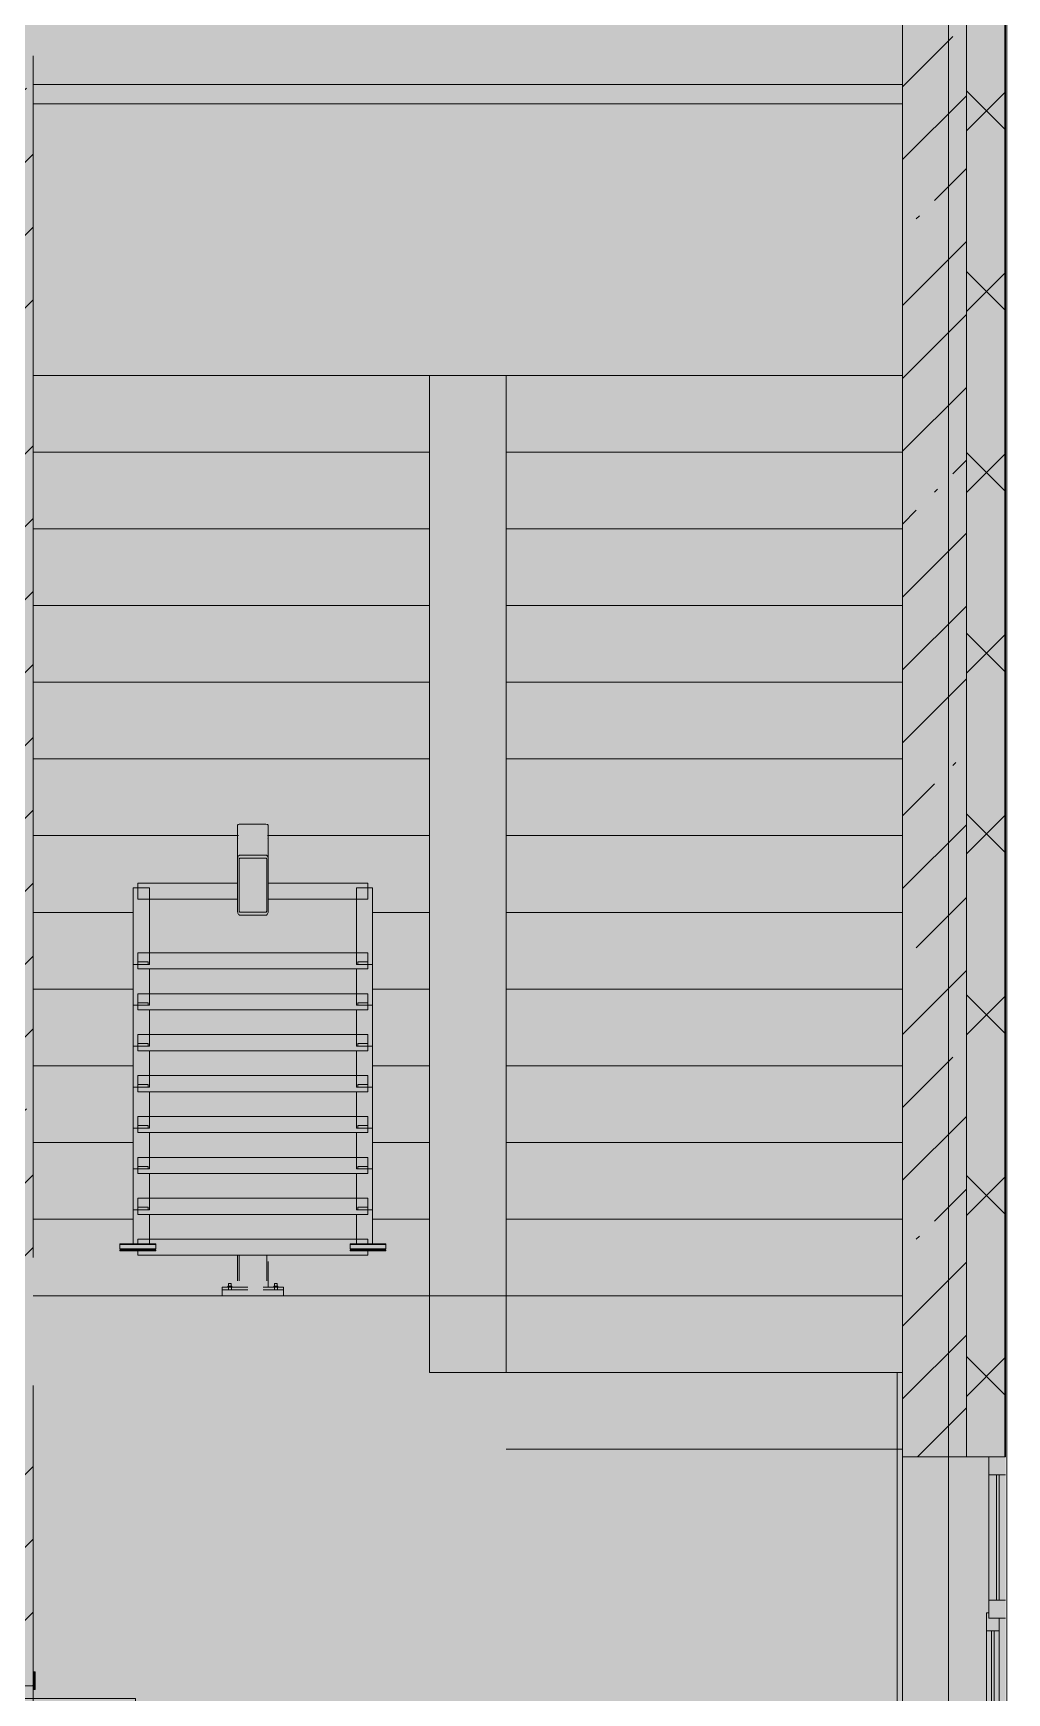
# Model space of a CAD drawing. Header units: millimetres. Extents: x 81469 to 281789, y -8553 to 29000.
# Drawn here: x 274035 to 277843, y 12198 to 18689 of the extents above; entities that cross this region are included whole.
import ezdxf

# ---------------------------------------------------------------- set-up
doc = ezdxf.new("R2010")
doc.units = ezdxf.units.MM
doc.linetypes.add('200_ШТРИХ__ш1_п0_6_', pattern=[160, 100, -60])
doc.layers.add('A-DETL-GENF-2', color=7, linetype='Continuous', lineweight=9, true_color=0xc0c0c0, transparency=0.4)
for name, color, linetype, lineweight in [('A-DETL-MBND', 7, '200_ШТРИХ__ш1_п0_6_', 9), ('A-GLAZ-3', 7, 'Continuous', 5), ('A-WALL-4', 7, 'Continuous', 5), ('I-WALL-2', 7, 'Continuous', 5), ('Оси', 7, 'Continuous', 9)]:
    doc.layers.add(name, color=color, linetype=linetype, lineweight=lineweight)
for name, color, linetype, lineweight, true_color in [('A-DOOR-1', 7, 'Continuous', 5, 0xb7b7b7), ('A-DOOR-2', 7, 'Continuous', 5, 0xe2e2e2), ('A-DOOR-FRAM-1', 7, 'Continuous', 5, 0xe2e2e2), ('A-DOOR-FRAM-2', 7, 'Continuous', 5, 0xb7b7b7), ('A-FLOR-2', 7, 'Continuous', 5, 0xb7b7b7), ('A-GENM-2', 7, 'Continuous', 5, 0x737373), ('A-GLAZ-2', 7, 'Continuous', 5, 0x737373), ('A-WALL-5', 7, 'Continuous', 5, 0x737373), ('A-WALL-6', 7, 'Continuous', 9, 0x737373), ('I-WALL-3', 7, 'Continuous', 5, 0x737373), ('S-STRS-1', 7, 'Continuous', 5, 0x737373)]:
    doc.layers.add(name, color=color, linetype=linetype, lineweight=lineweight, true_color=true_color)
pattern_1 = [(45, (152605.2, 0), (-285.1231, 285.1231), []), (45, (152890.3, 0), (-285.1231, 285.1231), [504.031, -100.806, 16.764, -84.042])]

# ---------------------------------------------------------------- blocks, each defined once
blk = doc.blocks.new('110_Дверь_СКБ_2Ст - Д-1_л_Лестничная клетка EIS60 2-32142534-3_5_3_птичка')
at = {"layer": 'A-DOOR-2'}
for points in [[(612.5, 110), (662.5, 110), (662.5, 1010), (612.5, 1010), (612.5, 603.3)], [(-587.5, 110), (-587.5, 510), (-637.5, 510), (-637.5, 110)], [(712.5, -110), (712.5, 30), (697.5, 24.8), (697.5, -110)]]:
    blk.add_hatch(color=256, dxfattribs=at).paths.add_polyline_path(points)
h = blk.add_hatch(color=256, dxfattribs=at)
h.paths.add_polyline_path([(652.5, 30), (712.5, 30), (712.5, 110), (662.5, 110), (662.5, 60), (652.5, 60)])
h.paths.add_polyline_path([(-687.5, 30), (-627.5, 30), (-627.5, 60), (-637.5, 60), (-637.5, 110), (-687.5, 110)])
at = {"layer": 'A-DOOR-FRAM-1'}
for points in [[(-672.5, 110), (-672.5, 118), (-742.5, 118), (-742.5, 110)], [(767.5, 110), (767.5, 118), (697.5, 118), (697.5, 110)], [(-672.5, -110), (-672.5, 30), (-687.5, 24.8), (-687.5, -110)], [(-672.5, -118), (-672.5, -110), (-742.5, -110), (-742.5, -118)], [(767.5, -118), (767.5, -110), (697.5, -110), (697.5, -118)]]:
    blk.add_hatch(color=256, dxfattribs=at).paths.add_polyline_path(points)
at = {"layer": 'A-DOOR-1'}
for p, q in [((662.5, 1010), (612.5, 1010)), ((612.5, 1010), (612.5, 110)), ((662.5, 110), (662.5, 1010)), ((-637.5, 510), (-637.5, 110)), ((-587.5, 510), (-637.5, 510)), ((-587.5, 110), (-587.5, 510)), ((-637.5, 110), (-587.5, 110)), ((612.5, 110), (662.5, 110))]:
    blk.add_line(p, q, dxfattribs=at)
for centre, radius, start, end in [((662.5, 110), 900, 90, 180), ((-637.5, 110), 400, 360, 90)]:
    blk.add_arc(centre, radius, start, end, dxfattribs=at)
at = {"layer": 'A-DOOR-FRAM-2'}
for p, q in [((-672.5, 118), (-742.5, 118)), ((-742.5, 118), (-742.5, 110)), ((-742.5, 110), (-672.5, 110)), ((-637.5, 110), (-687.5, 110)), ((-687.5, 110), (-687.5, 30)), ((-672.5, 110), (-672.5, 118)), ((-637.5, 60), (-637.5, 110)), ((662.5, 110), (662.5, 60)), ((712.5, 110), (662.5, 110)), ((767.5, 118), (697.5, 118)), ((697.5, 118), (697.5, 110)), ((697.5, 110), (767.5, 110)), ((712.5, 30), (712.5, 110)), ((767.5, 110), (767.5, 118)), ((-687.5, 30), (-627.5, 30)), ((-672.5, 30), (-687.5, 30)), ((-687.5, 30), (-687.5, -110)), ((-672.5, -110), (-672.5, 30)), ((-627.5, 60), (-637.5, 60)), ((-627.5, 30), (-627.5, 60)), ((662.5, 60), (652.5, 60)), ((652.5, 60), (652.5, 30)), ((652.5, 30), (712.5, 30)), ((712.5, 30), (697.5, 30)), ((697.5, 30), (697.5, -110)), ((712.5, -110), (712.5, 30)), ((-672.5, -110), (-742.5, -110)), ((-742.5, -110), (-742.5, -118)), ((-742.5, -118), (-672.5, -118)), ((-687.5, -110), (-672.5, -110)), ((-672.5, -118), (-672.5, -110)), ((697.5, -110), (712.5, -110)), ((767.5, -110), (697.5, -110)), ((697.5, -110), (697.5, -118)), ((697.5, -118), (767.5, -118)), ((767.5, -118), (767.5, -110))]:
    blk.add_line(p, q, dxfattribs=at)
blk = doc.blocks.new('120_Окно_СКБ_2Ст_Фрамуга сверху - 120_Окно_СКБ_2Ст_2300х2500_h_ ДОО 2-24160916-3_5_3_птичка')
at = {"layer": 'A-GLAZ-2'}
for p, q in [((-1150, 13), (-1150, 78)), ((-1080, 78), (-1080, 13)), ((-590, 13), (-590, 78)), ((-520, 78), (-520, 13)), ((1080, 13), (1080, 78)), ((1150, 78), (1150, 13)), ((-1080, 13), (-1150, 13)), ((-1150, 13), (-540, 13)), ((-590, 53), (-1080, 53)), ((-590, 43), (-1080, 43)), ((-1080, 13), (-540, 13)), ((-520, 13), (-590, 13)), ((-520, 13), (-540, 13)), ((-540, 13), (-540, 3)), ((-540, 3), (1100, 3)), ((1100, 3), (-540, 3)), ((1080, 53), (-520, 53)), ((-520, 53), (-520, 13)), ((-470, 3), (-470, 53)), ((-470, 33), (1030, 33)), ((1030, 23), (-470, 23)), ((1030, 3), (1030, 53)), ((1080, 13), (1080, 53)), ((1150, 13), (1080, 13)), ((1100, 13), (1080, 13)), ((1100, 13), (1150, 13)), ((1100, 3), (1100, 13))]:
    blk.add_line(p, q, dxfattribs=at)
at = {"layer": 'A-GLAZ-3'}
for p, q in [((-1150, 83), (-1080, 83)), ((1150, 83), (-1150, 83)), ((-1080, 83), (1080, 83)), ((-590, 83), (-520, 83)), ((1080, 83), (1150, 83))]:
    blk.add_line(p, q, dxfattribs=at)
blk = doc.blocks.new('Анкер клиновой - Анкер клиновой МКТ В 10-10-16_85-22193208-3_5_3_птичка')
at = {"layer": 'A-DETL-MBND'}
for p, q in [((122191.4, 13788), (122191.4, 13784)), ((122207.4, 13788), (122191.4, 13788)), ((122191.4, 13788), (122207.4, 13788)), ((122194.4, 13798), (122194.4, 13784)), ((122204.4, 13798), (122194.4, 13798)), ((122194.4, 13798), (122204.4, 13798)), ((122204.4, 13784), (122204.4, 13798)), ((122207.4, 13784), (122207.4, 13788))]:
    blk.add_line(p, q, dxfattribs=at)
blk = doc.blocks.new('ОМ_Полоса_Трапеция прямоугольная_Прокат_ГОСТ 103-2006 - ОМ_Полоса_Трапеция прямоугольная_Прокат_ГОСТ 103-2006-21111644-3_5_3_птичка')
at = {"layer": 'A-GENM-2'}
for p, q in [((122699.4, 15046.5), (122699.4, 15056.5)), ((122699.4, 15056.5), (122739.4, 15056.5)), ((122739.4, 15046.5), (122699.4, 15046.5)), ((122739.4, 15056.5), (122739.4, 15046.5))]:
    blk.add_line(p, q, dxfattribs=at)
blk = doc.blocks.new('ОМ_Полоса_Трапеция прямоугольная_Прокат_ГОСТ 103-2006 - ОМ_Полоса_Трапеция прямоугольная_Прокат_ГОСТ 103-2006-V69-3_5_3_птичка')
at = {"layer": 'A-GENM-2'}
for p, q in [((122699.4, 14416.5), (122699.4, 14406.5)), ((122739.4, 14416.5), (122699.4, 14416.5)), ((122739.4, 14406.5), (122739.4, 14416.5)), ((122699.4, 14406.5), (122739.4, 14406.5))]:
    blk.add_line(p, q, dxfattribs=at)
blk = doc.blocks.new('ОМ_Полоса_Трапеция прямоугольная_Прокат_ГОСТ 103-2006 - ОМ_Полоса_Трапеция прямоугольная_Прокат_ГОСТ 103-2006-V70-3_5_3_птичка')
at = {"layer": 'A-GENM-2'}
for p, q in [((122699.4, 14256.5), (122699.4, 14246.5)), ((122739.4, 14256.5), (122699.4, 14256.5)), ((122699.4, 14246.5), (122739.4, 14246.5)), ((122739.4, 14246.5), (122739.4, 14256.5))]:
    blk.add_line(p, q, dxfattribs=at)
blk = doc.blocks.new('ОМ_Полоса_Трапеция прямоугольная_Прокат_ГОСТ 103-2006 - ОМ_Полоса_Трапеция прямоугольная_Прокат_ГОСТ 103-2006-V71-3_5_3_птичка')
at = {"layer": 'A-GENM-2'}
for p, q in [((122699.4, 14096.5), (122699.4, 14086.5)), ((122739.4, 14096.5), (122699.4, 14096.5)), ((122699.4, 14086.5), (122739.4, 14086.5)), ((122739.4, 14086.5), (122739.4, 14096.5))]:
    blk.add_line(p, q, dxfattribs=at)
blk = doc.blocks.new('ОМ_Полоса_Прокат_ГОСТ 103-2006 - ОМ_Полоса_Прокат_ГОСТ 103-2006-22193251-3_5_3_птичка')
at = {"layer": 'A-GENM-2'}
for p, q in [((122809.4, 13929.5), (122669.4, 13929.5)), ((122669.4, 13929.5), (122669.4, 13926.5)), ((122669.4, 13926.5), (122809.4, 13926.5)), ((122809.4, 13926.5), (122809.4, 13929.5))]:
    blk.add_line(p, q, dxfattribs=at)
blk = doc.blocks.new('ОМ_Полоса_Прокат_ГОСТ 103-2006 - ОМ_Полоса_Прокат_ГОСТ 103-2006-22193252-3_5_3_птичка')
at = {"layer": 'A-GENM-2'}
for p, q in [((122669.4, 13954.2), (122669.4, 13950.8)), ((122809.4, 13954.2), (122669.4, 13954.2)), ((122669.4, 13950.8), (122809.4, 13950.8)), ((122669.4, 13933.9), (122669.4, 13950.8)), ((122809.4, 13933.9), (122669.4, 13933.9)), ((122809.4, 13950.8), (122809.4, 13954.2)), ((122809.4, 13950.8), (122809.4, 13933.9))]:
    blk.add_line(p, q, dxfattribs=at)
blk = doc.blocks.new('ОМ_Полоса_Трапеция прямоугольная_Прокат_ГОСТ 103-2006 - ОМ_Полоса_Трапеция прямоугольная_Прокат_ГОСТ 103-2006-21111686-3_5_3_птичка')
at = {"layer": 'A-GENM-2'}
for p, q in [((121839.4, 15056.5), (121879.4, 15056.5)), ((121839.4, 15046.5), (121839.4, 15056.5)), ((121879.4, 15046.5), (121839.4, 15046.5)), ((121879.4, 15056.5), (121879.4, 15046.5))]:
    blk.add_line(p, q, dxfattribs=at)
blk = doc.blocks.new('ОМ_Полоса_Трапеция прямоугольная_Прокат_ГОСТ 103-2006 - ОМ_Полоса_Трапеция прямоугольная_Прокат_ГОСТ 103-2006-V72-3_5_3_птичка')
at = {"layer": 'A-GENM-2'}
for p, q in [((121879.4, 14416.5), (121839.4, 14416.5)), ((121839.4, 14416.5), (121839.4, 14406.5)), ((121879.4, 14406.5), (121879.4, 14416.5)), ((121839.4, 14406.5), (121879.4, 14406.5))]:
    blk.add_line(p, q, dxfattribs=at)
blk = doc.blocks.new('ОМ_Полоса_Трапеция прямоугольная_Прокат_ГОСТ 103-2006 - ОМ_Полоса_Трапеция прямоугольная_Прокат_ГОСТ 103-2006-V73-3_5_3_птичка')
at = {"layer": 'A-GENM-2'}
for p, q in [((121879.4, 14256.5), (121839.4, 14256.5)), ((121839.4, 14256.5), (121839.4, 14246.5)), ((121839.4, 14246.5), (121879.4, 14246.5)), ((121879.4, 14246.5), (121879.4, 14256.5))]:
    blk.add_line(p, q, dxfattribs=at)
blk = doc.blocks.new('ОМ_Полоса_Трапеция прямоугольная_Прокат_ГОСТ 103-2006 - ОМ_Полоса_Трапеция прямоугольная_Прокат_ГОСТ 103-2006-V74-3_5_3_птичка')
at = {"layer": 'A-GENM-2'}
for p, q in [((121879.4, 14096.5), (121839.4, 14096.5)), ((121839.4, 14096.5), (121839.4, 14086.5)), ((121839.4, 14086.5), (121879.4, 14086.5)), ((121879.4, 14086.5), (121879.4, 14096.5))]:
    blk.add_line(p, q, dxfattribs=at)
blk = doc.blocks.new('ОМ_Полоса_Прокат_ГОСТ 103-2006 - ОМ_Полоса_Прокат_ГОСТ 103-2006-22193295-3_5_3_птичка')
at = {"layer": 'A-GENM-2'}
for p, q in [((121909.4, 13929.5), (121769.4, 13929.5)), ((121769.4, 13929.5), (121769.4, 13926.5)), ((121769.4, 13926.5), (121909.4, 13926.5)), ((121909.4, 13926.5), (121909.4, 13929.5))]:
    blk.add_line(p, q, dxfattribs=at)
blk = doc.blocks.new('ОМ_Полоса_Прокат_ГОСТ 103-2006 - ОМ_Полоса_Прокат_ГОСТ 103-2006-22193296-3_5_3_птичка')
at = {"layer": 'A-GENM-2'}
for p, q in [((121909.4, 13954.2), (121769.4, 13954.2)), ((121769.4, 13954.2), (121769.4, 13950.8)), ((121769.4, 13950.8), (121909.4, 13950.8)), ((121769.4, 13933.9), (121769.4, 13950.8)), ((121909.4, 13933.9), (121769.4, 13933.9)), ((121909.4, 13950.8), (121909.4, 13954.2)), ((121909.4, 13950.8), (121909.4, 13933.9))]:
    blk.add_line(p, q, dxfattribs=at)
blk = doc.blocks.new('ОМ_Нижняя опорная пятка1 - ОМ_Нижняя опорная пятка-21111576-3_5_3_птичка')
at = {"layer": 'A-DETL-MBND'}
for p, q in [((-96, -10), (-96, 0)), ((-84, -10), (-84, 0)), ((84, -10), (84, 0)), ((96, -10), (96, 0))]:
    blk.add_line(p, q, dxfattribs=at)
blk = doc.blocks.new('ОМ_Труба_ГОСТ 8639-82 - ОМ_Труба_ГОСТ 8639-82-21111694-3_5_3_птичка')
at = {"layer": 'A-GENM-2'}
for p, q in [((122229.4, 15590.5), (122229.4, 15456.5)), ((122238.4, 15595.1), (122340.4, 15595.1)), ((122349.4, 15456.5), (122349.4, 15590.5)), ((122229.4, 15256.4), (122229.4, 15456.5)), ((122235.4, 15456.5), (122235.4, 15256.4)), ((122238.4, 15474.2), (122340.4, 15474.2)), ((122340.4, 15462.4), (122238.4, 15462.4)), ((122343.4, 15256.4), (122343.4, 15456.5)), ((122349.4, 15456.5), (122349.4, 15256.4)), ((122238.4, 15250.5), (122340.4, 15250.5)), ((122340.4, 15238.8), (122238.4, 15238.8))]:
    blk.add_line(p, q, dxfattribs=at)
at = {"layer": 'A-GENM-2', "flags": 128}
for points in [[(122229.4, 15456.5), (122229.6, 15460), (122230.1, 15463.3), (122231, 15466.3), (122232.1, 15469), (122233.4, 15471.2), (122235, 15472.8), (122236.7, 15473.8), (122238.4, 15474.2)], [(122238.4, 15462.4), (122237.9, 15462.3), (122237.3, 15461.9), (122236.8, 15461.4), (122236.3, 15460.7), (122235.9, 15459.8), (122235.7, 15458.8), (122235.5, 15457.7), (122235.4, 15456.5)], [(122340.4, 15474.2), (122342.2, 15473.8), (122343.9, 15472.8), (122345.4, 15471.2), (122346.8, 15469), (122347.9, 15466.3), (122348.8, 15463.3), (122349.3, 15460), (122349.4, 15456.5)], [(122343.4, 15456.5), (122343.4, 15457.7), (122343.2, 15458.8), (122342.9, 15459.8), (122342.6, 15460.7), (122342.1, 15461.4), (122341.6, 15461.9), (122341, 15462.3), (122340.4, 15462.4)], [(122238.4, 15238.8), (122236.7, 15239.1), (122235, 15240.1), (122233.4, 15241.8), (122232.1, 15243.9), (122231, 15246.6), (122230.1, 15249.7), (122229.6, 15253), (122229.4, 15256.4)], [(122235.4, 15256.4), (122235.5, 15255.3), (122235.7, 15254.2), (122235.9, 15253.2), (122236.3, 15252.3), (122236.8, 15251.5), (122237.3, 15251), (122237.9, 15250.7), (122238.4, 15250.5)], [(122349.4, 15256.4), (122349.3, 15253), (122348.8, 15249.7), (122347.9, 15246.6), (122346.8, 15243.9), (122345.4, 15241.8), (122343.9, 15240.1), (122342.2, 15239.1), (122340.4, 15238.8)], [(122340.4, 15250.5), (122341, 15250.7), (122341.6, 15251), (122342.1, 15251.5), (122342.6, 15252.3), (122342.9, 15253.2), (122343.2, 15254.2), (122343.4, 15255.3), (122343.4, 15256.4)]]:
    blk.add_lwpolyline(points, dxfattribs=at)
at = {"layer": 'A-GENM-2'}
for centre, major_axis, start_param, end_param in [((122238.4, 15590.5), (9, 0), 1.570796, 3.141593), ((122340.4, 15590.5), (9, 0), 0, 1.570796), ((122238.4, 15538.5), (9, 0), 3.141593, 3.665191), ((122340.4, 15538.5), (-9, 0), 2.617994, 3.141593)]:
    blk.add_ellipse(centre, major_axis=major_axis, ratio=0.509802, start_param=start_param, end_param=end_param, dxfattribs=at)
blk = doc.blocks.new('ОМ_Уголок_ГОСТ 8509-93 - ОМ_Уголок_ГОСТ 8509-93-22194532-3_5_3_птичка')
at = {"layer": 'A-GENM-2'}
for p, q in [((0, 45.2), (0, -17.8)), ((390, 45.2), (0, 45.2)), ((900, 45.2), (510, 45.2)), ((900, -17.8), (900, 45.2)), ((0, -17.8), (390, -17.8)), ((510, -17.8), (900, -17.8))]:
    blk.add_line(p, q, dxfattribs=at)
blk = doc.blocks.new('ОМ_Уголок_ГОСТ 8509-93 - ОМ_Уголок_ГОСТ 8509-93-V75-3_5_3_птичка')
at = {"layer": 'A-GENM-2'}
for p, q in [((0, 45.2), (0, -17.8)), ((900, 45.2), (0, 45.2)), ((900, -17.8), (900, 45.2)), ((0, -17.8), (900, -17.8))]:
    blk.add_line(p, q, dxfattribs=at)
blk = doc.blocks.new('ОМ_Уголок_ГОСТ 8509-93 - ОМ_Уголок_ГОСТ 8509-93-22194533-3_5_3_птичка')
at = {"layer": 'A-GENM-2'}
for p, q in [((0, 45.2), (0, -17.8)), ((300, 45.2), (0, 45.2)), ((300, -17.8), (300, 45.2)), ((0, -17.8), (300, -17.8))]:
    blk.add_line(p, q, dxfattribs=at)
blk = doc.blocks.new('ОМ_Уголок_ГОСТ 8509-93 - ОМ_Уголок_ГОСТ 8509-93-V76-3_5_3_птичка')
at = {"layer": 'A-GENM-2'}
for p, q in [((0, 45.2), (0, -17.8)), ((142.2, 45.2), (0, 45.2)), ((0, -17.8), (160, -17.8))]:
    blk.add_line(p, q, dxfattribs=at)
blk = doc.blocks.new('ОМ_Уголок_ГОСТ 8509-93 - ОМ_Уголок_ГОСТ 8509-93-V77-3_5_3_птичка')
at = {"layer": 'A-GENM-2'}
for p, q in [((300, 45.2), (157.8, 45.2)), ((300, -17.8), (300, 45.2)), ((140, -17.8), (300, -17.8))]:
    blk.add_line(p, q, dxfattribs=at)
blk = doc.blocks.new('ОМ_Уголок_ГОСТ 8509-93 - ОМ_Уголок_ГОСТ 8509-93-V78-3_5_3_птичка')
at = {"layer": 'A-GENM-2'}
for p, q in [((0, 45.2), (0, 27.8)), ((900, 45.2), (0, 45.2)), ((0, 7.4), (0, -17.8)), ((900, 27.8), (900, 45.2)), ((900, -17.8), (900, 7.4)), ((0, -17.8), (900, -17.8))]:
    blk.add_line(p, q, dxfattribs=at)
blk = doc.blocks.new('ОМ_Уголок_ГОСТ 8509-93 - ОМ_Уголок_ГОСТ 8509-93-V79-3_5_3_птичка')
at = {"layer": 'A-GENM-2'}
for p, q in [((0, 45.2), (0, -17.8)), ((7.4, 45.2), (0, 45.2)), ((142.2, 45.2), (27.8, 45.2)), ((0, -17.8), (7.4, -17.8)), ((27.8, -17.8), (160, -17.8))]:
    blk.add_line(p, q, dxfattribs=at)
blk = doc.blocks.new('ОМ_Уголок_ГОСТ 8509-93 - ОМ_Уголок_ГОСТ 8509-93-V80-3_5_3_птичка')
at = {"layer": 'A-GENM-2'}
for p, q in [((272.2, 45.2), (157.8, 45.2)), ((300, 45.2), (292.6, 45.2)), ((300, -17.8), (300, 45.2)), ((140, -17.8), (272.2, -17.8)), ((292.6, -17.8), (300, -17.8))]:
    blk.add_line(p, q, dxfattribs=at)
blk = doc.blocks.new('ОМ_Труба_ГОСТ 8639-82 - ОМ_Труба_ГОСТ 8639-82-21111710-3_5_3_птичка')
at = {"layer": 'A-DETL-MBND'}
for p, q in [((122229.4, 13908.7), (122229.4, 13784)), ((122235.4, 13908.7), (122235.4, 13784)), ((122343.4, 13908.7), (122343.4, 13784)), ((122349.4, 13784), (122349.4, 13908.7))]:
    blk.add_line(p, q, dxfattribs=at)
blk = doc.blocks.new('ОМ_Уголок_ГОСТ 8510-86 - ОМ_Уголок_ГОСТ 8510-86-21111720-3_5_3_птичка')
at = {"layer": 'A-DETL-MBND'}
for p, q in [((0, 34), (0, 0)), ((0, 10), (240, 10)), ((0, 0), (240, 0)), ((240, 0), (240, 34))]:
    blk.add_line(p, q, dxfattribs=at)
blk = doc.blocks.new('Зашивка приборов отопления41 - Зашивка приборов отопления-33325756-3_5_3_птичка')
at = {"layer": 'A-WALL-5'}
for p, q in [((121290.8, 18669.6), (124690.8, 18669.6)), ((124690.8, 18669.6), (121290.8, 18669.6)), ((121290.8, 18594.6), (124690.8, 18594.6))]:
    blk.add_line(p, q, dxfattribs=at)

msp = doc.modelspace()

# ---------------------------------------------------------------- hatches: boundary and pattern name
at = {"layer": 'A-DETL-GENF-2'}
msp.add_hatch(color=256, dxfattribs=at).paths.add_polyline_path([(277838.2, -258), (277838.2, 21479), (245938.2, 21479), (245938.2, 27379), (237175.2, 27379), (237175.2, 10208.3), (241815.2, 10208.3), (241815.2, -258), (276592.8, -258)])
at = {"layer": 'A-WALL-4'}
h = msp.add_hatch(dxfattribs=at)
h.set_pattern_fill('FP_60', color=256, style=0, pattern_type=2)
h.set_pattern_definition([(45, (152605.2, 0), (-353.5534, 353.5534), []), (135, (152605.2, 0), (-353.5534, -353.5534), [])])
h.paths.add_polyline_path([(277826.4, -250), (277835.2, -250), (277835.2, 7700), (277685.2, 7700), (277685.2, -250), (277810.6, -250)])
h.paths.add_polyline_path([(277835.2, 8900), (277835.2, 10820), (277685.2, 10820), (277685.2, 8900)])
h.paths.add_polyline_path([(277835.2, 13120), (277835.2, 21400), (277685.2, 21400), (277685.2, 13120)])
at = {"layer": 'I-WALL-2'}
h = msp.add_hatch(dxfattribs=at)
h.set_pattern_fill('FP_56', color=256, style=0, pattern_type=2)
h.set_pattern_definition(pattern_1)
h.paths.add_polyline_path([(277435.2, 10600), (277685.2, 10600), (277685.2, 10820), (277435.2, 10820), (277435.2, 10642.6)])
h.paths.add_polyline_path([(277685.2, 13120), (277685.2, 21400), (277435.2, 21400), (277435.2, 13120)])
h = msp.add_hatch(dxfattribs=at)
h.set_pattern_fill('FP_56', color=256, style=0, pattern_type=2)
h.set_pattern_definition(pattern_1)
h.paths.add_polyline_path([(273815.2, 10380), (274035.2, 10380), (274035.2, 10825), (273815.2, 10825), (273815.2, 10400)])
h.paths.add_polyline_path([(274035.2, 12225), (274035.2, 13400), (273815.2, 13400), (273815.2, 12225), (273985.2, 12225)])
h.paths.add_polyline_path([(273815.2, 13900), (274035.2, 13900), (274035.2, 18600), (273815.2, 18600), (273815.2, 14691.7)])
h.paths.add_polyline_path([(274034.8, 19100), (274035.2, 19100), (274035.2, 19110), (273815.2, 19110), (273815.2, 19100)])

# ---------------------------------------------------------------- linework, layer by layer
at = {"layer": 'A-FLOR-2'}
for p, q in [((275885.2, 13750), (274035.2, 13750)), ((275585.2, 13450), (275585.2, 13750)), ((275885.2, 13450), (275885.2, 13750)), ((277414.2, 13450), (275585.2, 13450)), ((277414.2, 10600), (277414.2, 13450)), ((277435.2, 13150), (277414.2, 13150))]:
    msp.add_line(p, q, dxfattribs=at)
at = {"layer": 'A-WALL-4'}
msp.add_line((277843.2, 7700), (277843.2, 21558), dxfattribs=at)
at = {"layer": 'A-WALL-5'}
msp.add_line((277685.2, 13120), (277838.2, 13120), dxfattribs=at)
at = {"layer": 'A-WALL-6'}
for p, q in [((277838.2, 13120), (277838.2, 21553)), ((277835.2, 13120), (277835.2, 21550)), ((277685.2, 21400), (277685.2, 13120)), ((277685.2, 13120), (277685.2, 21400))]:
    msp.add_line(p, q, dxfattribs=at)
at = {"layer": 'I-WALL-3'}
for p, q in [((277435.2, 18850), (277435.2, 10600)), ((274035.2, 13900), (274035.2, 18600)), ((274035.2, 12280), (274035.2, 13400)), ((277435.2, 13120), (277685.2, 13120))]:
    msp.add_line(p, q, dxfattribs=at)
at = {"layer": 'S-STRS-1'}
for p, q in [((274035.2, 17350), (275585.2, 17350)), ((274035.2, 17350), (275585.2, 17350)), ((275585.2, 17350), (275885.2, 17350)), ((275585.2, 17050), (275585.2, 17350)), ((277435.2, 17350), (275885.2, 17350)), ((275885.2, 17350), (275885.2, 17050)), ((277435.2, 17350), (275885.2, 17350)), ((274035.2, 17050), (275585.2, 17050)), ((274035.2, 17050), (275585.2, 17050)), ((275585.2, 16750), (275585.2, 17050)), ((275885.2, 17050), (275885.2, 16750)), ((277435.2, 17050), (275885.2, 17050)), ((277435.2, 17050), (275885.2, 17050)), ((274035.2, 16750), (275585.2, 16750)), ((274035.2, 16750), (275585.2, 16750)), ((275585.2, 16450), (275585.2, 16750)), ((275885.2, 16750), (275885.2, 16450)), ((277435.2, 16750), (275885.2, 16750)), ((277435.2, 16750), (275885.2, 16750)), ((274035.2, 16450), (275585.2, 16450)), ((274035.2, 16450), (275585.2, 16450)), ((275585.2, 16150), (275585.2, 16450)), ((275885.2, 16450), (275885.2, 16150)), ((277435.2, 16450), (275885.2, 16450)), ((277435.2, 16450), (275885.2, 16450)), ((274035.2, 16150), (275585.2, 16150)), ((274035.2, 16150), (275585.2, 16150)), ((275585.2, 15850), (275585.2, 16150)), ((275885.2, 16150), (275885.2, 15850)), ((277435.2, 16150), (275885.2, 16150)), ((277435.2, 16150), (275885.2, 16150)), ((274035.2, 15850), (275585.2, 15850)), ((274035.2, 15850), (275585.2, 15850)), ((275585.2, 15550), (275585.2, 15850)), ((275885.2, 15850), (275885.2, 15550)), ((277435.2, 15850), (275885.2, 15850)), ((277435.2, 15850), (275885.2, 15850)), ((274035.2, 15550), (274837.7, 15550)), ((274035.2, 15550), (274837.7, 15550)), ((274951.5, 15550), (275585.2, 15550)), ((274951.5, 15550), (275585.2, 15550)), ((275585.2, 15250), (275585.2, 15550)), ((275885.2, 15550), (275885.2, 15250)), ((277435.2, 15550), (275885.2, 15550)), ((277435.2, 15550), (275885.2, 15550)), ((274035.2, 15250), (274426.8, 15250)), ((274035.2, 15250), (274426.8, 15250)), ((275362.4, 15250), (275585.2, 15250)), ((275362.4, 15250), (275585.2, 15250)), ((275585.2, 14950), (275585.2, 15250)), ((275885.2, 15250), (275885.2, 14950)), ((277435.2, 15250), (275885.2, 15250)), ((277435.2, 15250), (275885.2, 15250)), ((274035.2, 14950), (274426.8, 14950)), ((274035.2, 14950), (274426.8, 14950)), ((275362.4, 14950), (275585.2, 14950)), ((275362.4, 14950), (275585.2, 14950)), ((275585.2, 14650), (275585.2, 14950)), ((275885.2, 14950), (275885.2, 14650)), ((277435.2, 14950), (275885.2, 14950)), ((277435.2, 14950), (275885.2, 14950)), ((274035.2, 14650), (274426.8, 14650)), ((274035.2, 14650), (274426.8, 14650)), ((275362.4, 14650), (275585.2, 14650)), ((275362.4, 14650), (275585.2, 14650)), ((275585.2, 14350), (275585.2, 14650)), ((275885.2, 14650), (275885.2, 14350)), ((277435.2, 14650), (275885.2, 14650)), ((277435.2, 14650), (275885.2, 14650)), ((274035.2, 14350), (274426.8, 14350)), ((274035.2, 14350), (274426.8, 14350)), ((275362.4, 14350), (275585.2, 14350)), ((275362.4, 14350), (275585.2, 14350)), ((275585.2, 14050), (275585.2, 14350)), ((275885.2, 14350), (275885.2, 14050)), ((277435.2, 14350), (275885.2, 14350)), ((277435.2, 14350), (275885.2, 14350)), ((274035.2, 14050), (274426.8, 14050)), ((274035.2, 14050), (274426.8, 14050)), ((275362.4, 14050), (275585.2, 14050)), ((275362.4, 14050), (275585.2, 14050)), ((275585.2, 13750), (275585.2, 14050)), ((275885.2, 14050), (275885.2, 13750)), ((277435.2, 14050), (275885.2, 14050)), ((277435.2, 14050), (275885.2, 14050)), ((277435.2, 13750), (275885.2, 13750)), ((277435.2, 13750), (275885.2, 13750)), ((277435.2, 13450), (277414.2, 13450)), ((277435.2, 13450), (277414.2, 13450)), ((277435.2, 13150), (275885.2, 13150))]:
    msp.add_line(p, q, dxfattribs=at)
at = {"layer": 'Оси'}
msp.add_line((277615.2, 10029.8), (277615.2, 21915.1), dxfattribs=at)

# ---------------------------------------------------------------- block references
at = {"layer": 'A-DETL-MBND'}
for name, p in [('ОМ_Труба_ГОСТ 8639-82 - ОМ_Труба_ГОСТ 8639-82-21111710-3_5_3_птичка', (152605.2, 0)), ('Анкер клиновой - Анкер клиновой МКТ В 10-10-16_85-22193208-3_5_3_птичка', (152605.2, 0)), ('ОМ_Нижняя опорная пятка1 - ОМ_Нижняя опорная пятка-21111576-3_5_3_птичка', (274894.6, 13784)), ('Анкер клиновой - Анкер клиновой МКТ В 10-10-16_85-22193208-3_5_3_птичка', (152785.2, 0))]:
    msp.add_blockref(name, p, dxfattribs=at)
at = {"layer": 'A-DETL-MBND', "extrusion": (0, 0, -1), "rotation": 180}
msp.add_blockref('ОМ_Уголок_ГОСТ 8510-86 - ОМ_Уголок_ГОСТ 8510-86-21111720-3_5_3_птичка', (-274774.6, 13784), dxfattribs=at)
at = {"layer": 'A-DOOR-1', "rotation": 269.9999999999998}
msp.add_blockref('110_Дверь_СКБ_2Ст - Д-1_л_Лестничная клетка EIS60 2-32142534-3_5_3_птичка', (273925.2, 11537.5), dxfattribs=at)
at = {"layer": 'A-GENM-2'}
for name, p in [('ОМ_Труба_ГОСТ 8639-82 - ОМ_Труба_ГОСТ 8639-82-21111694-3_5_3_птичка', (152605.2, 0)), ('ОМ_Полоса_Трапеция прямоугольная_Прокат_ГОСТ 103-2006 - ОМ_Полоса_Трапеция прямоугольная_Прокат_ГОСТ 103-2006-21111686-3_5_3_птичка', (152605.2, 0)), ('ОМ_Полоса_Трапеция прямоугольная_Прокат_ГОСТ 103-2006 - ОМ_Полоса_Трапеция прямоугольная_Прокат_ГОСТ 103-2006-21111644-3_5_3_птичка', (152605.2, 0)), ('ОМ_Полоса_Трапеция прямоугольная_Прокат_ГОСТ 103-2006 - ОМ_Полоса_Трапеция прямоугольная_Прокат_ГОСТ 103-2006-21111686-3_5_3_птичка', (152605.2, -160)), ('ОМ_Полоса_Трапеция прямоугольная_Прокат_ГОСТ 103-2006 - ОМ_Полоса_Трапеция прямоугольная_Прокат_ГОСТ 103-2006-21111644-3_5_3_птичка', (152605.2, -160)), ('ОМ_Полоса_Трапеция прямоугольная_Прокат_ГОСТ 103-2006 - ОМ_Полоса_Трапеция прямоугольная_Прокат_ГОСТ 103-2006-21111686-3_5_3_птичка', (152605.2, -320)), ('ОМ_Полоса_Трапеция прямоугольная_Прокат_ГОСТ 103-2006 - ОМ_Полоса_Трапеция прямоугольная_Прокат_ГОСТ 103-2006-21111644-3_5_3_птичка', (152605.2, -320)), ('ОМ_Полоса_Трапеция прямоугольная_Прокат_ГОСТ 103-2006 - ОМ_Полоса_Трапеция прямоугольная_Прокат_ГОСТ 103-2006-21111686-3_5_3_птичка', (152605.2, -480)), ('ОМ_Полоса_Трапеция прямоугольная_Прокат_ГОСТ 103-2006 - ОМ_Полоса_Трапеция прямоугольная_Прокат_ГОСТ 103-2006-21111644-3_5_3_птичка', (152605.2, -480)), ('ОМ_Полоса_Трапеция прямоугольная_Прокат_ГОСТ 103-2006 - ОМ_Полоса_Трапеция прямоугольная_Прокат_ГОСТ 103-2006-V72-3_5_3_птичка', (152605.2, 0)), ('ОМ_Полоса_Трапеция прямоугольная_Прокат_ГОСТ 103-2006 - ОМ_Полоса_Трапеция прямоугольная_Прокат_ГОСТ 103-2006-V69-3_5_3_птичка', (152605.2, 0)), ('ОМ_Полоса_Трапеция прямоугольная_Прокат_ГОСТ 103-2006 - ОМ_Полоса_Трапеция прямоугольная_Прокат_ГОСТ 103-2006-V73-3_5_3_птичка', (152605.2, 0)), ('ОМ_Полоса_Трапеция прямоугольная_Прокат_ГОСТ 103-2006 - ОМ_Полоса_Трапеция прямоугольная_Прокат_ГОСТ 103-2006-V70-3_5_3_птичка', (152605.2, 0)), ('ОМ_Полоса_Трапеция прямоугольная_Прокат_ГОСТ 103-2006 - ОМ_Полоса_Трапеция прямоугольная_Прокат_ГОСТ 103-2006-V74-3_5_3_птичка', (152605.2, 0)), ('ОМ_Полоса_Трапеция прямоугольная_Прокат_ГОСТ 103-2006 - ОМ_Полоса_Трапеция прямоугольная_Прокат_ГОСТ 103-2006-V71-3_5_3_птичка', (152605.2, 0)), ('ОМ_Полоса_Прокат_ГОСТ 103-2006 - ОМ_Полоса_Прокат_ГОСТ 103-2006-22193296-3_5_3_птичка', (152605.2, 0)), ('ОМ_Полоса_Прокат_ГОСТ 103-2006 - ОМ_Полоса_Прокат_ГОСТ 103-2006-22193295-3_5_3_птичка', (152605.2, 0)), ('ОМ_Полоса_Прокат_ГОСТ 103-2006 - ОМ_Полоса_Прокат_ГОСТ 103-2006-22193252-3_5_3_птичка', (152605.2, 0)), ('ОМ_Полоса_Прокат_ГОСТ 103-2006 - ОМ_Полоса_Прокат_ГОСТ 103-2006-22193251-3_5_3_птичка', (152605.2, 0))]:
    msp.add_blockref(name, p, dxfattribs=at)
at = {"layer": 'A-GENM-2', "extrusion": (0, 0, -1)}
for name, p, rotation in [('ОМ_Уголок_ГОСТ 8509-93 - ОМ_Уголок_ГОСТ 8509-93-22194533-3_5_3_птичка', (-274444.6, 15046.5), 90.00000000000064), ('ОМ_Уголок_ГОСТ 8509-93 - ОМ_Уголок_ГОСТ 8509-93-22194532-3_5_3_птичка', (-274444.6, 15346.5), 180), ('ОМ_Уголок_ГОСТ 8509-93 - ОМ_Уголок_ГОСТ 8509-93-22194533-3_5_3_птичка', (-275344.6, 15346.5), 270.0000000000008), ('ОМ_Уголок_ГОСТ 8509-93 - ОМ_Уголок_ГОСТ 8509-93-V76-3_5_3_птичка', (-274444.6, 14886.5), 90.00000000000064), ('ОМ_Уголок_ГОСТ 8509-93 - ОМ_Уголок_ГОСТ 8509-93-V77-3_5_3_птичка', (-275344.6, 15186.5), 270.0000000000008), ('ОМ_Уголок_ГОСТ 8509-93 - ОМ_Уголок_ГОСТ 8509-93-V76-3_5_3_птичка', (-274444.6, 14726.5), 90.00000000000064), ('ОМ_Уголок_ГОСТ 8509-93 - ОМ_Уголок_ГОСТ 8509-93-V77-3_5_3_птичка', (-275344.6, 15026.5), 270.0000000000008), ('ОМ_Уголок_ГОСТ 8509-93 - ОМ_Уголок_ГОСТ 8509-93-V76-3_5_3_птичка', (-274444.6, 14566.5), 90.00000000000064), ('ОМ_Уголок_ГОСТ 8509-93 - ОМ_Уголок_ГОСТ 8509-93-V77-3_5_3_птичка', (-275344.6, 14866.5), 270.0000000000008), ('ОМ_Уголок_ГОСТ 8509-93 - ОМ_Уголок_ГОСТ 8509-93-V76-3_5_3_птичка', (-274444.6, 14406.5), 90.00000000000064), ('ОМ_Уголок_ГОСТ 8509-93 - ОМ_Уголок_ГОСТ 8509-93-V77-3_5_3_птичка', (-275344.6, 14706.5), 270.0000000000008), ('ОМ_Уголок_ГОСТ 8509-93 - ОМ_Уголок_ГОСТ 8509-93-V76-3_5_3_птичка', (-274444.6, 14246.5), 90.00000000000064), ('ОМ_Уголок_ГОСТ 8509-93 - ОМ_Уголок_ГОСТ 8509-93-V77-3_5_3_птичка', (-275344.6, 14546.5), 270.0000000000008), ('ОМ_Уголок_ГОСТ 8509-93 - ОМ_Уголок_ГОСТ 8509-93-V76-3_5_3_птичка', (-274444.6, 14086.5), 90.00000000000064), ('ОМ_Уголок_ГОСТ 8509-93 - ОМ_Уголок_ГОСТ 8509-93-V77-3_5_3_птичка', (-275344.6, 14386.5), 270.0000000000008), ('ОМ_Уголок_ГОСТ 8509-93 - ОМ_Уголок_ГОСТ 8509-93-V79-3_5_3_птичка', (-274444.6, 13926.5), 90.00000000000064), ('ОМ_Уголок_ГОСТ 8509-93 - ОМ_Уголок_ГОСТ 8509-93-V80-3_5_3_птичка', (-275344.6, 14226.5), 270.0000000000008)]:
    msp.add_blockref(name, p, dxfattribs=dict(at, rotation=rotation))
for name, p in [('ОМ_Уголок_ГОСТ 8509-93 - ОМ_Уголок_ГОСТ 8509-93-V75-3_5_3_птичка', (-275344.6, 15046.5)), ('ОМ_Уголок_ГОСТ 8509-93 - ОМ_Уголок_ГОСТ 8509-93-V75-3_5_3_птичка', (-275344.6, 14886.5)), ('ОМ_Уголок_ГОСТ 8509-93 - ОМ_Уголок_ГОСТ 8509-93-V75-3_5_3_птичка', (-275344.6, 14726.5)), ('ОМ_Уголок_ГОСТ 8509-93 - ОМ_Уголок_ГОСТ 8509-93-V75-3_5_3_птичка', (-275344.6, 14566.5)), ('ОМ_Уголок_ГОСТ 8509-93 - ОМ_Уголок_ГОСТ 8509-93-V75-3_5_3_птичка', (-275344.6, 14406.5)), ('ОМ_Уголок_ГОСТ 8509-93 - ОМ_Уголок_ГОСТ 8509-93-V75-3_5_3_птичка', (-275344.6, 14246.5)), ('ОМ_Уголок_ГОСТ 8509-93 - ОМ_Уголок_ГОСТ 8509-93-V75-3_5_3_птичка', (-275344.6, 14086.5)), ('ОМ_Уголок_ГОСТ 8509-93 - ОМ_Уголок_ГОСТ 8509-93-V78-3_5_3_птичка', (-275344.6, 13926.5))]:
    msp.add_blockref(name, p, dxfattribs=at)
at = {"layer": 'A-GLAZ-2', "rotation": 269.9999999999999}
msp.add_blockref('120_Окно_СКБ_2Ст_Фрамуга сверху - 120_Окно_СКБ_2Ст_2300х2500_h_ ДОО 2-24160916-3_5_3_птичка', (277760.2, 11970), dxfattribs=at)
at = {"layer": 'A-WALL-5'}
msp.add_blockref('Зашивка приборов отопления41 - Зашивка приборов отопления-33325756-3_5_3_птичка', (152744.4, -182.1), dxfattribs=at)

doc.saveas('drawing.dxf')
